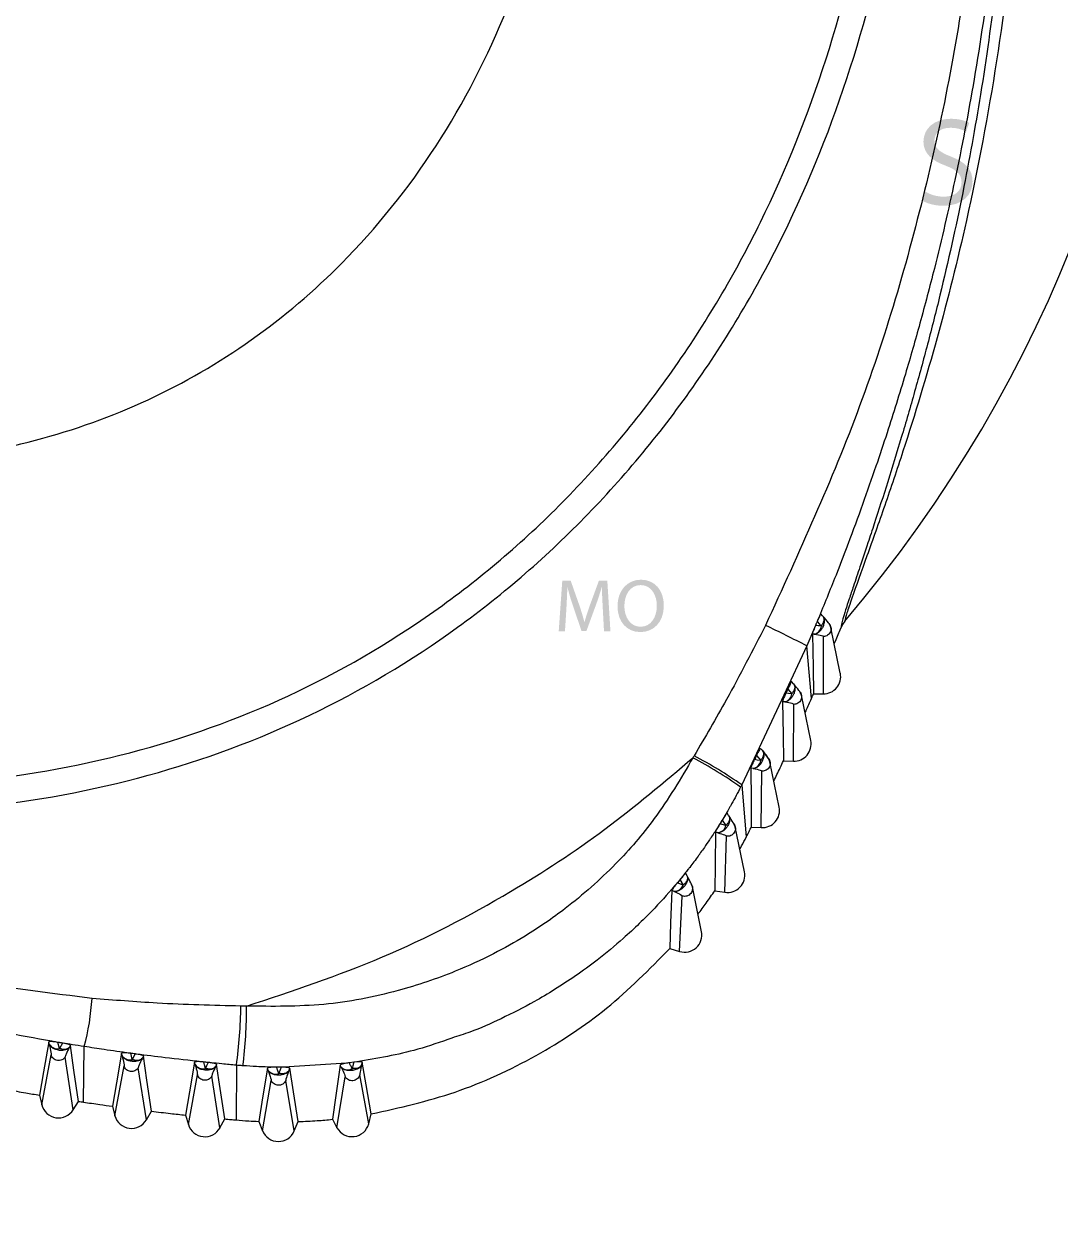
# Model space of a CAD drawing. Extents: x 527 to 611, y 788 to 934.
# Drawn here: x 563.125 to 564.784, y 807.586 to 809.486 of the extents above; entities that cross this region are included whole.
import ezdxf

# ---------------------------------------------------------------- set-up
doc = ezdxf.new("R2010")
doc.units = 0
doc.header["$MEASUREMENT"] = 0
doc.layers.add('1', color=4, linetype='Continuous')
doc.layers.add('GEOMETRY', color=3, linetype='Continuous', lineweight=25)

# ---------------------------------------------------------------- blocks, each defined once
blk = doc.blocks.new('2026_FLAIR')
at = {"layer": 'GEOMETRY'}
for p, q in [((37.3371, 5.1755), (37.3343, 5.1786)), ((37.3257, 5.1601), (37.3118, 5.1274)), ((37.3655, 5.0837), (37.3505, 5.1571)), ((37.3689, 5.1617), (37.3661, 5.1559)), ((37.3727, 5.1669), (37.3689, 5.1617)), ((37.3238, 5.1461), (37.3207, 5.1464)), ((37.3383, 5.0508), (37.3384, 5.1425)), ((37.3118, 5.1274), (37.2749, 5.0485)), ((37.3192, 5.0432), (37.3118, 5.1274)), ((37.2814, 5.0584), (37.2881, 5.0507)), ((37.2905, 5.0669), (37.2877, 5.0702)), ((37.2749, 5.0485), (37.2077, 4.9049)), ((37.2765, 5.0378), (37.273, 5.0382)), ((37.3182, 4.9759), (37.3033, 5.0487)), ((37.3226, 5.0509), (37.3383, 5.0508)), ((37.2903, 4.943), (37.2908, 5.0339)), ((37.2409, 4.9599), (37.2379, 4.9635)), ((37.2313, 4.9521), (37.238, 4.9439)), ((37.2676, 4.8696), (37.2528, 4.9419)), ((37.2744, 4.9435), (37.2903, 4.943)), ((37.226, 4.9312), (37.2221, 4.9318)), ((37.2389, 4.8367), (37.2399, 4.927)), ((37.2077, 4.9049), (37.2148, 4.8214)), ((37.1763, 4.8485), (37.1729, 4.8429)), ((37.1762, 4.8486), (37.1824, 4.84)), ((37.1867, 4.8558), (37.1841, 4.8595)), ((37.1824, 4.84), (37.1726, 4.8429)), ((37.212, 4.7658), (37.1973, 4.8377)), ((37.223, 4.8376), (37.2389, 4.8367)), ((37.1807, 4.7332), (37.183, 4.8229)), ((37.1087, 4.7533), (37.1046, 4.7484)), ((37.1087, 4.7533), (37.1046, 4.7484)), ((37.1086, 4.7534), (37.1137, 4.7443)), ((37.12, 4.7597), (37.1182, 4.7631)), ((37.1137, 4.7443), (37.1044, 4.7485)), ((37.1252, 4.7497), (37.1272, 4.7454)), ((37.1432, 4.6701), (37.1286, 4.7417)), ((37.1645, 4.7357), (37.1807, 4.7332)), ((37.1082, 4.6384), (37.1125, 4.7271)), ((37.0924, 4.6431), (37.1082, 4.6384)), ((36.0989, 4.4902), (36.0982, 4.4936)), ((36.115, 4.483), (36.1127, 4.4929)), ((36.1202, 4.4917), (36.115, 4.483)), ((36.1328, 4.488), (36.1313, 4.4852)), ((36.1537, 4.3973), (36.1549, 4.4862)), ((36.0869, 4.393), (36.1018, 4.473)), ((36.1372, 4.3852), (36.1242, 4.4695)), ((36.2155, 4.472), (36.2147, 4.4756)), ((36.2365, 4.4744), (36.2318, 4.4653)), ((36.2497, 4.4711), (36.248, 4.4677)), ((36.204, 4.3756), (36.2186, 4.4553)), ((36.2545, 4.3689), (36.2413, 4.4523)), ((36.3325, 4.4573), (36.3315, 4.4612)), ((36.3668, 4.4577), (36.3651, 4.454)), ((36.3986, 4.4564), (36.3979, 4.3687)), ((36.4495, 4.4479), (36.4482, 4.4517)), ((36.5746, 4.4594), (36.4746, 4.453)), ((36.5663, 4.4534), (36.5648, 4.4565)), ((36.5864, 4.461), (36.5794, 4.4601)), ((36.5912, 4.4616), (36.5864, 4.461)), ((36.3216, 4.3614), (36.336, 4.4411)), ((36.3722, 4.3563), (36.3589, 4.4388)), ((36.4402, 4.3516), (36.4541, 4.432)), ((36.4912, 4.3511), (36.4774, 4.4318)), ((36.5595, 4.3563), (36.5726, 4.438)), ((36.6103, 4.3624), (36.5959, 4.4408)), ((36.0832, 4.4084), (36.0869, 4.393)), ((36.1372, 4.3852), (36.1454, 4.3985)), ((36.1999, 4.3907), (36.204, 4.3756)), ((36.2545, 4.3689), (36.2624, 4.3827)), ((36.317, 4.3765), (36.3216, 4.3614)), ((36.6103, 4.3624), (36.6145, 4.3783)), ((36.3722, 4.3563), (36.3798, 4.3703)), ((36.4343, 4.3664), (36.4402, 4.3516)), ((36.4912, 4.3511), (36.4976, 4.3661)), ((36.5521, 4.3698), (36.5595, 4.3563))]:
    blk.add_line(p, q, dxfattribs=at)
at = {"layer": 'GEOMETRY', "flags": 128}
for points in [[(37.3284, 5.1665), (37.3321, 5.1624), (37.3351, 5.1592)], [(37.3207, 5.1464), (37.3218, 5.0929), (37.3226, 5.0509)], [(37.273, 5.0382), (37.2738, 4.9852), (37.2744, 4.9435)], [(37.2881, 5.0507), (37.2827, 5.0513), (37.2784, 5.0519)], [(37.238, 4.9439), (37.2324, 4.9448), (37.228, 4.9454)], [(37.2221, 4.9318), (37.2227, 4.8791), (37.223, 4.8376)], [(37.1654, 4.8293), (37.1649, 4.777), (37.1645, 4.7357)], [(37.0956, 4.736), (37.0938, 4.6841), (37.0924, 4.6431)], [(37.0992, 4.7345), (37.0972, 4.7354), (37.0956, 4.736)], [(36.0982, 4.4936), (36.0898, 4.4459), (36.0832, 4.4084)], [(36.1454, 4.3985), (36.1383, 4.4487), (36.1328, 4.488)], [(36.2147, 4.4756), (36.2064, 4.4281), (36.1999, 4.3907)], [(36.2318, 4.4653), (36.2305, 4.4709), (36.2294, 4.4754)], [(36.2624, 4.3827), (36.2553, 4.4322), (36.2497, 4.4711)], [(36.3315, 4.4612), (36.3234, 4.4138), (36.317, 4.3765)], [(36.3488, 4.4511), (36.3473, 4.4569), (36.3461, 4.4615)], [(36.3534, 4.4607), (36.3508, 4.4553), (36.3488, 4.4511)], [(36.3798, 4.3703), (36.3725, 4.4193), (36.3668, 4.4577)], [(36.4482, 4.4517), (36.4404, 4.404), (36.4343, 4.3664)], [(36.4976, 4.3661), (36.4898, 4.414), (36.4838, 4.4515)], [(36.5648, 4.4565), (36.5577, 4.4079), (36.5521, 4.3698)], [(36.5999, 4.4614), (36.5994, 4.4591), (36.599, 4.4573)], [(36.6145, 4.3783), (36.6063, 4.4248), (36.5999, 4.4614)]]:
    blk.add_lwpolyline(points, dxfattribs=at)
at = {"layer": 'GEOMETRY'}
for centre, radius, start, end in [((35.7123, 6.5801), 2.1804, 319.5966, 37.1789), ((36.5814, 3.7411), 1.5669, 62.2156, 64.9153), ((37.3197, 5.161), 0.0155, 285.4247, 353.3129), ((37.3386, 5.0782), 0.0275, 269.3471, 11.4707), ((37.2727, 5.0528), 0.0155, 284.2098, 352.1892), ((37.2912, 4.9704), 0.0275, 268.0393, 11.4663), ((36.7859, 4.3057), 0.7289, 54.8189, 61.8746), ((36.8187, 4.3529), 0.6753, 54.8278, 62.4213), ((37.2226, 4.9464), 0.0156, 282.5991, 350.891), ((37.2407, 4.8641), 0.0275, 266.338, 11.4601), ((37.1673, 4.8438), 0.0156, 277.3995, 345.824), ((37.185, 4.7603), 0.0275, 260.8897, 11.4404), ((37.0993, 4.75), 0.0155, 269.7689, 338.2384), ((37.1162, 4.6647), 0.0275, 252.9799, 11.4099), ((35.7706, 4.5878), 0.3975, 345.1901, 356.463), ((35.6399, 4.56), 0.7658, 352.2186, 359.3197), ((35.6756, 4.5484), 0.7393, 352.779, 0.1907), ((36.1116, 4.4972), 0.0145, 208.8583, 283.5277), ((36.2281, 4.4793), 0.0146, 210.2948, 284.7008), ((36.3448, 4.4651), 0.0145, 212.3169, 286.1364), ((36.4612, 4.4569), 0.0147, 217.5252, 290.8652), ((36.5769, 4.464), 0.015, 225.0094, 297.9452), ((36.1137, 4.3996), 0.0276, 193.8553, 328.5141), ((36.2306, 4.3828), 0.0276, 195.162, 329.8184), ((36.348, 4.3695), 0.0276, 197.039, 331.5157), ((36.5837, 4.3696), 0.0276, 208.8738, 344.8763), ((36.4658, 4.3619), 0.0276, 201.8685, 336.9586)]:
    blk.add_arc(centre, radius, start, end, dxfattribs=at)
for points, knots in [([(33.8474, 6.6991), (33.8508, 6.6074), (33.8577, 6.4232), (33.9301, 6.1537), (34.0441, 5.8967), (34.2004, 5.6576), (34.3928, 5.4418), (34.6165, 5.2538), (34.8652, 5.0977), (35.1326, 4.9771), (35.4125, 4.8958), (35.698, 4.8567), (35.9823, 4.8618), (36.2584, 4.9124), (36.5193, 5.0089), (36.7578, 5.1508), (36.9681, 5.334), (37.1462, 5.5523), (37.2892, 5.7995), (37.3935, 6.0687), (37.4612, 6.3529), (37.4721, 6.5474), (37.4776, 6.6448)], [0, 0, 0, 0, 0.048377, 0.09717, 0.146628, 0.196818, 0.247667, 0.298988, 0.350512, 0.401933, 0.452965, 0.50339, 0.553091, 0.602088, 0.650565, 0.698888, 0.747507, 0.796727, 0.846674, 0.897321, 0.94851, 1, 1, 1, 1]), ([(33.8895, 6.6991), (33.8929, 6.6095), (33.8996, 6.4296), (33.9704, 6.1663), (34.0819, 5.915), (34.2347, 5.6814), (34.4228, 5.4704), (34.6414, 5.2867), (34.8845, 5.1341), (35.1458, 5.0162), (35.4193, 4.9369), (35.6983, 4.8986), (35.976, 4.9037), (36.2457, 4.9532), (36.5006, 5.0474), (36.7335, 5.1861), (36.9389, 5.3649), (37.1128, 5.5782), (37.2525, 5.8196), (37.3544, 6.0826), (37.4205, 6.3602), (37.4311, 6.5502), (37.4365, 6.6455)], [0, 0, 0, 0, 0.0483661, 0.0971492, 0.1465985, 0.1967864, 0.2476419, 0.2989763, 0.3505178, 0.401955, 0.4529952, 0.5034206, 0.5531154, 0.602102, 0.650569, 0.6988811, 0.7474894, 0.7967004, 0.846643, 0.8972925, 0.9484931, 1, 1, 1, 1]), ([(34.409, 6.6983), (34.4114, 6.6347), (34.4162, 6.5068), (34.467, 6.3193), (34.5468, 6.1402), (34.6562, 5.9735), (34.802, 5.8101), (34.9873, 5.6601), (35.2106, 5.5353), (35.4508, 5.4513), (35.683, 5.415), (35.8974, 5.419), (36.0891, 5.4542), (36.2702, 5.5212), (36.4356, 5.6196), (36.5935, 5.7573), (36.7345, 5.9379), (36.845, 6.1605), (36.9166, 6.4033), (36.9277, 6.5721), (36.9332, 6.6569)], [0, 0, 0, 0, 0.048255, 0.096956, 0.14637, 0.19658, 0.247513, 0.311851, 0.376412, 0.440534, 0.503697, 0.553375, 0.602293, 0.650656, 0.698854, 0.747368, 0.808898, 0.871665, 0.935514, 1, 1, 1, 1]), ([(37.6012, 6.6422), (37.5952, 6.514), (37.5832, 6.2578), (37.5121, 5.8787), (37.4056, 5.5086), (37.2989, 5.2762), (37.2457, 5.1602)], [0, 0, 0, 0, 0.250709, 0.501217, 0.75119, 1, 1, 1, 1]), ([(37.6358, 6.6382), (37.6336, 6.5686), (37.6292, 6.4273), (37.6091, 6.2257), (37.582, 6.0402), (37.5511, 5.879), (37.521, 5.7491), (37.4938, 5.6458), (37.4686, 5.558), (37.4449, 5.4818), (37.4217, 5.4123), (37.401, 5.3533), (37.3846, 5.3083), (37.3751, 5.2839), (37.3737, 5.2802)], [0, 0, 0, 0, 0.150798, 0.30562, 0.43712, 0.555243, 0.659582, 0.724721, 0.785587, 0.856436, 0.896839, 0.943472, 0.99146, 1, 1, 1, 1]), ([(37.6596, 6.5828), (37.6565, 6.496), (37.6503, 6.3227), (37.6184, 6.0637), (37.5743, 5.829), (37.5219, 5.6201), (37.4758, 5.4677), (37.4367, 5.3517), (37.4078, 5.2702), (37.3865, 5.2115), (37.3751, 5.1779), (37.3735, 5.1706), (37.3727, 5.1669)], [0, 0, 0, 0, 0.168284, 0.336443, 0.50431, 0.629879, 0.754855, 0.817016, 0.878727, 0.939624, 0.969866, 1, 1, 1, 1]), ([(37.6324, 6.3806), (37.627, 6.3149), (37.6169, 6.1911), (37.5918, 6.015), (37.5619, 5.8496), (37.5323, 5.7165), (37.5055, 5.6108), (37.4848, 5.5348), (37.4634, 5.4611), (37.4416, 5.3902), (37.4235, 5.3341), (37.4086, 5.2888), (37.3973, 5.255), (37.3872, 5.2252), (37.3774, 5.1958), (37.3687, 5.1688), (37.3669, 5.16), (37.3661, 5.1559)], [0, 0, 0, 0, 0.144358, 0.272374, 0.389242, 0.51251, 0.571945, 0.63048, 0.688125, 0.744902, 0.800841, 0.827667, 0.862884, 0.893358, 0.916241, 0.960711, 1, 1, 1, 1]), ([(36.1674, 4.5632), (36.0407, 4.5791), (35.7867, 4.6109), (35.4161, 4.7164), (35.0578, 4.8589), (34.7165, 5.0398), (34.3961, 5.2541), (34.102, 5.5009), (33.8353, 5.7754), (33.6873, 5.9825), (33.6135, 6.0859)], [0, 0, 0, 0, 0.124403, 0.249396, 0.374648, 0.499998, 0.625346, 0.750599, 0.875592, 1, 1, 1, 1]), ([(37.3737, 5.2802), (37.368, 5.2652), (37.3534, 5.2271), (37.3378, 5.1894), (37.3284, 5.1665)], [0, 0, 0, 0, 0.392791, 1, 1, 1, 1]), ([(37.3366, 5.1761), (37.3372, 5.1755), (37.3383, 5.1743), (37.3393, 5.172), (37.3398, 5.1689), (37.3396, 5.1641), (37.3381, 5.1591), (37.3354, 5.1539), (37.3318, 5.1497), (37.3274, 5.1468), (37.3249, 5.1463), (37.3238, 5.1461)], [0, 0, 0, 0, 0.073033, 0.139325, 0.247914, 0.357888, 0.500372, 0.60946, 0.750013, 0.895402, 1, 1, 1, 1]), ([(37.3343, 5.1786), (37.3342, 5.1786), (37.3339, 5.1786), (37.3327, 5.1763), (37.3313, 5.1733), (37.3298, 5.1699), (37.3288, 5.1675), (37.3284, 5.1665)], [0, 0, 0, 0, 0.340912, 0.538212, 0.704592, 0.871653, 1, 1, 1, 1]), ([(37.3366, 5.1761), (37.3375, 5.1749), (37.3391, 5.1727), (37.3393, 5.1676), (37.3378, 5.1638), (37.336, 5.1611), (37.3354, 5.1598), (37.3351, 5.1592)], [0, 0, 0, 0, 0.292926, 0.559773, 0.811866, 0.915765, 1, 1, 1, 1]), ([(37.3505, 5.1571), (37.3502, 5.1581), (37.3495, 5.16), (37.3457, 5.1658), (37.3408, 5.1714), (37.3375, 5.1751)], [0, 0, 0, 0, 0.265993, 0.518401, 1, 1, 1, 1]), ([(37.2457, 5.1602), (37.2253, 5.1205), (37.1889, 5.0499), (37.1489, 4.9814), (37.1313, 4.9515)], [0, 0, 0, 0, 0.562534, 1, 1, 1, 1]), ([(37.3257, 5.1601), (37.3252, 5.1588), (37.3241, 5.1562), (37.3227, 5.1527), (37.3215, 5.1495), (37.3208, 5.1472), (37.3208, 5.1466), (37.3207, 5.1464)], [0, 0, 0, 0, 0.172172, 0.344443, 0.518168, 0.780656, 1, 1, 1, 1]), ([(37.3284, 5.1665), (37.3282, 5.1659), (37.3277, 5.1649), (37.3268, 5.1627), (37.3262, 5.1611), (37.3257, 5.1601)], [0, 0, 0, 0, 0.253633, 0.507266, 1, 1, 1, 1]), ([(37.3351, 5.1592), (37.3333, 5.1594), (37.3302, 5.1597), (37.3271, 5.16), (37.3257, 5.1601)], [0, 0, 0, 0, 0.559513, 1, 1, 1, 1]), ([(37.3505, 5.1571), (37.3505, 5.157), (37.3509, 5.1559), (37.3508, 5.1533), (37.35, 5.1498), (37.348, 5.1467), (37.3453, 5.1443), (37.342, 5.1427), (37.3396, 5.1425), (37.3384, 5.1425)], [0, 0, 0, 0, 0.007158, 0.172632, 0.338105, 0.503579, 0.669053, 0.834526, 1, 1, 1, 1]), ([(37.3472, 5.1632), (37.348, 5.1623), (37.3496, 5.1605), (37.3502, 5.1582), (37.3505, 5.1571)], [0, 0, 0, 0, 0.511053, 1, 1, 1, 1]), ([(37.3559, 5.1307), (37.3565, 5.1322), (37.36, 5.1406), (37.3633, 5.149), (37.3661, 5.1559)], [0, 0, 0, 0, 0.178752, 1, 1, 1, 1]), ([(37.3238, 5.1461), (37.3284, 5.1455), (37.3365, 5.1444), (37.3378, 5.143), (37.3384, 5.1425)], [0, 0, 0, 0, 0.559699, 1, 1, 1, 1]), ([(37.29, 5.0675), (37.2906, 5.0668), (37.2916, 5.0656), (37.2926, 5.0633), (37.293, 5.0602), (37.2927, 5.0555), (37.2911, 5.0505), (37.2883, 5.0454), (37.2845, 5.0412), (37.2801, 5.0384), (37.2776, 5.038), (37.2765, 5.0378)], [0, 0, 0, 0, 0.078048, 0.140383, 0.247774, 0.357517, 0.500368, 0.609586, 0.749998, 0.895509, 1, 1, 1, 1]), ([(37.2814, 5.0584), (37.2808, 5.0571), (37.2798, 5.055), (37.2788, 5.0528), (37.2784, 5.0519)], [0, 0, 0, 0, 0.5600594, 1, 1, 1, 1]), ([(37.2876, 5.0702), (37.2875, 5.0702), (37.2873, 5.0702), (37.2859, 5.0679), (37.2845, 5.065), (37.2829, 5.0617), (37.2818, 5.0593), (37.2814, 5.0584)], [0, 0, 0, 0, 0.341574, 0.540904, 0.708689, 0.877173, 1, 1, 1, 1]), ([(37.29, 5.0675), (37.2908, 5.0663), (37.2925, 5.0641), (37.2925, 5.059), (37.2909, 5.0552), (37.2891, 5.0525), (37.2884, 5.0513), (37.2881, 5.0507)], [0, 0, 0, 0, 0.292879, 0.559705, 0.811787, 0.915715, 1, 1, 1, 1]), ([(37.3033, 5.0487), (37.303, 5.0496), (37.3023, 5.0515), (37.2987, 5.0573), (37.294, 5.0628), (37.2909, 5.0665)], [0, 0, 0, 0, 0.265816, 0.518062, 1, 1, 1, 1]), ([(37.2784, 5.0519), (37.2778, 5.0506), (37.2767, 5.048), (37.2752, 5.0445), (37.2739, 5.0414), (37.2731, 5.0391), (37.273, 5.0385), (37.273, 5.0382)], [0, 0, 0, 0, 0.17154, 0.343232, 0.515026, 0.772316, 1, 1, 1, 1]), ([(37.2765, 5.0378), (37.281, 5.0371), (37.2889, 5.0358), (37.2902, 5.0345), (37.2908, 5.0339)], [0, 0, 0, 0, 0.5596877, 1, 1, 1, 1]), ([(37.3091, 5.0201), (37.3098, 5.0215), (37.3132, 5.0292), (37.3165, 5.0369), (37.3192, 5.0432)], [0, 0, 0, 0, 0.185185, 1, 1, 1, 1]), ([(37.3192, 5.0432), (37.3199, 5.0446), (37.321, 5.0472), (37.3221, 5.0498), (37.3226, 5.0509)], [0, 0, 0, 0, 0.560054, 1, 1, 1, 1]), ([(37.2404, 4.9604), (37.2409, 4.9598), (37.2419, 4.9585), (37.2428, 4.9562), (37.2431, 4.9532), (37.2426, 4.9484), (37.2408, 4.9434), (37.2379, 4.9384), (37.234, 4.9343), (37.2296, 4.9317), (37.227, 4.9313), (37.226, 4.9312)], [0, 0, 0, 0, 0.0731952, 0.1395188, 0.247836, 0.3573602, 0.5004634, 0.609802, 0.7500361, 0.8958175, 1, 1, 1, 1]), ([(37.2378, 4.9635), (37.2377, 4.9635), (37.2374, 4.9636), (37.236, 4.9613), (37.2345, 4.9584), (37.2328, 4.9552), (37.2317, 4.953), (37.2313, 4.9521)], [0, 0, 0, 0, 0.345216, 0.545451, 0.714489, 0.884198, 1, 1, 1, 1]), ([(37.2404, 4.9604), (37.2412, 4.9593), (37.2427, 4.957), (37.2426, 4.952), (37.2408, 4.9483), (37.239, 4.9457), (37.2383, 4.9445), (37.238, 4.9439)], [0, 0, 0, 0, 0.292378, 0.559067, 0.811185, 0.915353, 1, 1, 1, 1]), ([(37.2404, 4.9604), (37.2431, 4.957), (37.2479, 4.951), (37.2493, 4.9486), (37.25, 4.9476)], [0, 0, 0, 0, 0.567776, 1, 1, 1, 1]), ([(36.4149, 4.5509), (36.4881, 4.5752), (36.6343, 4.6239), (36.8251, 4.723), (36.9909, 4.8313), (37.0833, 4.9094), (37.1295, 4.9485)], [0, 0, 0, 0, 0.280402, 0.559758, 0.779466, 1, 1, 1, 1]), ([(37.1295, 4.9485), (37.11, 4.9153), (37.0743, 4.8546), (37.0043, 4.7742), (36.9341, 4.7117), (36.8669, 4.6657), (36.8077, 4.6326), (36.7404, 4.6017), (36.6501, 4.5715), (36.5378, 4.5496), (36.4561, 4.5504), (36.4149, 4.5509)], [0, 0, 0, 0, 0.134089, 0.244473, 0.369448, 0.45987, 0.526986, 0.605219, 0.716922, 0.857083, 1, 1, 1, 1]), ([(37.1313, 4.9515), (37.131, 4.9509), (37.1304, 4.9499), (37.1298, 4.9489), (37.1295, 4.9485)], [0, 0, 0, 0, 0.560046, 1, 1, 1, 1]), ([(37.228, 4.9454), (37.2274, 4.9442), (37.2261, 4.9416), (37.2245, 4.9382), (37.2232, 4.935), (37.2223, 4.9327), (37.2222, 4.9321), (37.2221, 4.9318)], [0, 0, 0, 0, 0.170064, 0.340314, 0.509802, 0.76226, 1, 1, 1, 1]), ([(37.2313, 4.9521), (37.2306, 4.9508), (37.2296, 4.9486), (37.2285, 4.9464), (37.228, 4.9454)], [0, 0, 0, 0, 0.559983, 1, 1, 1, 1]), ([(37.2528, 4.9419), (37.2525, 4.9428), (37.252, 4.9446), (37.2485, 4.9503), (37.2441, 4.9558), (37.2412, 4.9595)], [0, 0, 0, 0, 0.265442, 0.517394, 1, 1, 1, 1]), ([(37.2591, 4.9112), (37.2608, 4.9147), (37.2659, 4.9254), (37.271, 4.9362), (37.2744, 4.9435)], [0, 0, 0, 0, 0.321673, 1, 1, 1, 1]), ([(37.226, 4.9312), (37.2303, 4.9304), (37.2381, 4.9289), (37.2393, 4.9276), (37.2399, 4.927)], [0, 0, 0, 0, 0.559669, 1, 1, 1, 1]), ([(37.2077, 4.9049), (37.2074, 4.9043), (37.2068, 4.9031), (37.2062, 4.9019), (37.2059, 4.9014)], [0, 0, 0, 0, 0.560014, 1, 1, 1, 1]), ([(37.2059, 4.9014), (37.2012, 4.8924), (37.1956, 4.8818), (37.1881, 4.8685), (37.1831, 4.8598), (37.1789, 4.8528), (37.1763, 4.8485)], [0, 0, 0, 0, 0.504194, 0.594258, 0.753766, 1, 1, 1, 1]), ([(37.1863, 4.8563), (37.1868, 4.8556), (37.1877, 4.8542), (37.1884, 4.8518), (37.1884, 4.8487), (37.1875, 4.844), (37.1852, 4.8393), (37.1818, 4.8345), (37.1776, 4.8307), (37.1729, 4.8286), (37.1703, 4.8284), (37.1693, 4.8284)], [0, 0, 0, 0, 0.072662, 0.139011, 0.247668, 0.357937, 0.500334, 0.608157, 0.749945, 0.899555, 1, 1, 1, 1]), ([(37.1763, 4.8485), (37.1758, 4.8477), (37.1749, 4.8463), (37.174, 4.8448), (37.1736, 4.8442), (37.1733, 4.8437), (37.173, 4.8432), (37.1728, 4.8429)], [0, 0, 0, 0, 0.480467, 0.736266, 0.767741, 0.822207, 1, 1, 1, 1]), ([(37.1841, 4.8595), (37.1839, 4.8595), (37.1836, 4.8596), (37.182, 4.8574), (37.1802, 4.8547), (37.1782, 4.8515), (37.1769, 4.8494), (37.1763, 4.8485)], [0, 0, 0, 0, 0.3438218, 0.5432679, 0.712445, 0.8822447, 1, 1, 1, 1]), ([(37.1863, 4.8563), (37.187, 4.855), (37.1883, 4.8526), (37.1877, 4.8476), (37.1857, 4.8441), (37.1836, 4.8417), (37.1828, 4.8405), (37.1824, 4.84)], [0, 0, 0, 0, 0.293967, 0.560693, 0.812387, 0.915994, 1, 1, 1, 1]), ([(37.1973, 4.8377), (37.197, 4.8385), (37.1965, 4.8401), (37.1934, 4.8459), (37.1895, 4.8516), (37.187, 4.8554)], [0, 0, 0, 0, 0.262979, 0.51387, 1, 1, 1, 1]), ([(37.1728, 4.8429), (37.17, 4.8384), (37.1655, 4.8312), (37.1598, 4.8226), (37.1543, 4.8144), (37.1486, 4.8061), (37.1433, 4.7987), (37.1407, 4.795), (37.14, 4.7941), (37.1399, 4.7938), (37.1398, 4.7938), (37.1398, 4.7937), (37.1398, 4.7937), (37.1398, 4.7937), (37.1398, 4.7937), (37.1398, 4.7937), (37.1397, 4.7937), (37.1396, 4.7934), (37.1389, 4.7926), (37.1339, 4.7856), (37.128, 4.7778), (37.1208, 4.7685), (37.1156, 4.7619), (37.1113, 4.7565), (37.1087, 4.7533)], [0, 0, 0, 0, 0.143739, 0.233051, 0.280958, 0.412378, 0.505693, 0.529211, 0.535296, 0.536926, 0.537389, 0.537533, 0.537617, 0.537627, 0.537651, 0.537743, 0.538104, 0.53953, 0.545194, 0.567718, 0.772289, 0.813325, 0.887211, 1, 1, 1, 1]), ([(37.1728, 4.8428), (37.1721, 4.8416), (37.1706, 4.8392), (37.1686, 4.8358), (37.1669, 4.8328), (37.1656, 4.8303), (37.1655, 4.8297), (37.1654, 4.8293)], [0, 0, 0, 0, 0.168813, 0.337959, 0.503289, 0.740002, 1, 1, 1, 1]), ([(37.1693, 4.8284), (37.1686, 4.8285), (37.1673, 4.8289), (37.166, 4.8292), (37.1654, 4.8293)], [0, 0, 0, 0, 0.560303, 1, 1, 1, 1]), ([(37.1693, 4.8284), (37.1736, 4.8271), (37.1813, 4.8249), (37.1825, 4.8235), (37.183, 4.8229)], [0, 0, 0, 0, 0.559659, 1, 1, 1, 1]), ([(37.2148, 4.8214), (37.2164, 4.8244), (37.2191, 4.8298), (37.2218, 4.8353), (37.223, 4.8376)], [0, 0, 0, 0, 0.559216, 1, 1, 1, 1]), ([(37.2046, 4.802), (37.2055, 4.8038), (37.2091, 4.8102), (37.2124, 4.8167), (37.2148, 4.8214)], [0, 0, 0, 0, 0.272151, 1, 1, 1, 1]), ([(37.1198, 4.7601), (37.1202, 4.7593), (37.1209, 4.7579), (37.1213, 4.7553), (37.1209, 4.7523), (37.1193, 4.7477), (37.1164, 4.7433), (37.1124, 4.739), (37.1077, 4.7358), (37.1028, 4.7343), (37.1003, 4.7345), (37.0992, 4.7345)], [0, 0, 0, 0, 0.072811, 0.139295, 0.247501, 0.357518, 0.500346, 0.609002, 0.750043, 0.89454, 1, 1, 1, 1]), ([(37.1182, 4.7631), (37.118, 4.7632), (37.1176, 4.7633), (37.1157, 4.7614), (37.1134, 4.7589), (37.111, 4.7561), (37.1093, 4.7541), (37.1087, 4.7533)], [0, 0, 0, 0, 0.340068, 0.542287, 0.712495, 0.883403, 1, 1, 1, 1]), ([(37.1198, 4.7601), (37.1203, 4.7588), (37.1213, 4.7562), (37.12, 4.7512), (37.1174, 4.748), (37.1151, 4.7458), (37.1141, 4.7448), (37.1137, 4.7443)], [0, 0, 0, 0, 0.296336, 0.563095, 0.814411, 0.917289, 1, 1, 1, 1]), ([(37.1286, 4.7417), (37.1284, 4.7424), (37.128, 4.7438), (37.1254, 4.7496), (37.1223, 4.7555), (37.1202, 4.7594)], [0, 0, 0, 0, 0.2585024, 0.5076372, 1, 1, 1, 1]), ([(37.1046, 4.7484), (37.0927, 4.7347), (37.0654, 4.7035), (37.0223, 4.6623), (36.9793, 4.6266), (36.9423, 4.5996), (36.9087, 4.5775), (36.8693, 4.5541), (36.8242, 4.5313), (36.7802, 4.5114), (36.7532, 4.5029), (36.7436, 4.4999)], [0, 0, 0, 0, 0.122581, 0.280125, 0.402518, 0.499794, 0.589775, 0.673964, 0.80912, 0.931559, 1, 1, 1, 1]), ([(37.1046, 4.7484), (37.1037, 4.7473), (37.1018, 4.7451), (37.0994, 4.742), (37.0973, 4.7392), (37.0958, 4.737), (37.0957, 4.7364), (37.0956, 4.736)], [0, 0, 0, 0, 0.168847, 0.338039, 0.503216, 0.739358, 1, 1, 1, 1]), ([(37.0992, 4.7345), (37.1034, 4.7327), (37.1109, 4.7295), (37.112, 4.7278), (37.1125, 4.7271)], [0, 0, 0, 0, 0.559655, 1, 1, 1, 1]), ([(37.1375, 4.698), (37.142, 4.704), (37.1513, 4.7163), (37.16, 4.7291), (37.1645, 4.7357)], [0, 0, 0, 0, 0.480543, 1, 1, 1, 1]), ([(25.5609, 2.7563), (25.7207, 2.7515), (26.0401, 2.7419), (26.5192, 2.728), (26.9984, 2.7145), (27.4776, 2.7015), (27.9569, 2.6888), (28.4361, 2.6766), (28.9154, 2.6647), (29.3947, 2.6533), (29.874, 2.6423), (30.3534, 2.6318), (30.8328, 2.6216), (31.3122, 2.6119), (31.7916, 2.6026), (32.2711, 2.5937), (32.7506, 2.5852), (33.2301, 2.5771), (33.7096, 2.5695), (34.3836, 2.5593), (35.2555, 2.5475), (36.3289, 2.535), (37.413, 2.5244), (38.1926, 2.5184), (38.6474, 2.5153), (38.7604, 2.5146), (38.8349, 2.5141), (38.8799, 2.514), (38.9129, 2.5138), (38.9422, 2.5144), (38.9757, 2.5156), (39.0095, 2.5173), (39.1209, 2.5249), (39.3107, 2.5517), (39.5709, 2.6223), (39.8225, 2.723), (39.9986, 2.8178), (40.1091, 2.887), (40.159, 2.9199), (40.2081, 2.9539), (40.2565, 2.9891), (40.304, 3.0255), (40.3508, 3.0629), (40.3968, 3.1015), (40.4419, 3.1414), (40.4778, 3.1742), (40.5145, 3.2099), (40.5631, 3.257), (40.642, 3.3338), (40.7513, 3.4399), (40.8908, 3.5756), (41.0607, 3.7407), (41.2609, 3.9353), (41.4914, 4.1595), (41.7522, 4.4131), (41.9361, 4.592), (42.0332, 4.6863)], [0, 0, 0, 0, 0.027771, 0.055544, 0.083316, 0.11109, 0.138865, 0.16664, 0.194416, 0.222193, 0.249971, 0.27775, 0.30553, 0.333311, 0.361093, 0.388876, 0.41666, 0.444445, 0.472231, 0.500018, 0.561592, 0.623785, 0.686597, 0.750027, 0.759296, 0.765653, 0.769655, 0.772259, 0.773466, 0.775397, 0.777343, 0.779303, 0.781278, 0.796746, 0.81251, 0.828027, 0.843744, 0.84721, 0.850673, 0.854136, 0.857599, 0.861065, 0.864536, 0.868013, 0.871499, 0.874996, 0.87647, 0.880395, 0.88677, 0.895595, 0.906871, 0.920596, 0.936772, 0.955398, 0.976474, 1, 1, 1, 1]), ([(42.0332, 4.6863), (41.9446, 4.6002), (41.7757, 4.436), (41.535, 4.2019), (41.3192, 3.9921), (41.1285, 3.8067), (40.9629, 3.6456), (40.8222, 3.5089), (40.7066, 3.3965), (40.616, 3.3085), (40.5505, 3.2448), (40.5099, 3.2055), (40.4854, 3.1816), (40.4681, 3.1655), (40.45, 3.1489), (40.4318, 3.1324), (40.4134, 3.1161), (40.3948, 3.1001), (40.3761, 3.0842), (40.3573, 3.0685), (40.3383, 3.0529), (40.3192, 3.0376), (40.3, 3.0225), (40.2806, 3.0075), (40.2611, 2.9928), (40.2414, 2.9782), (40.2216, 2.9638), (40.2017, 2.9496), (40.1816, 2.9356), (40.1614, 2.9217), (40.1411, 2.9081), (40.1206, 2.8946), (40.1, 2.8814), (40.0792, 2.8683), (39.9883, 2.8123), (39.8225, 2.723), (39.5709, 2.6223), (39.3107, 2.5518), (39.1097, 2.5233), (38.976, 2.5153), (38.9241, 2.5138), (38.8799, 2.5139), (38.8349, 2.5141), (38.7604, 2.5146), (38.6474, 2.5153), (38.1926, 2.5183), (37.413, 2.5244), (36.3289, 2.535), (35.2555, 2.5475), (34.2557, 2.5611), (33.326, 2.5754), (32.4629, 2.5901), (31.5999, 2.6061), (30.7369, 2.6235), (29.8741, 2.6422), (29.0113, 2.6623), (28.1486, 2.6837), (27.286, 2.7065), (26.4234, 2.7306), (25.8484, 2.7478), (25.5609, 2.7563)], [0, 0, 0, 0, 0.021479, 0.040935, 0.058368, 0.073778, 0.087165, 0.09853, 0.107871, 0.115189, 0.120484, 0.123755, 0.125004, 0.126432, 0.127857, 0.129282, 0.130705, 0.132127, 0.133548, 0.134968, 0.136388, 0.137807, 0.139225, 0.140643, 0.142061, 0.143479, 0.144897, 0.146315, 0.147733, 0.149152, 0.150571, 0.151991, 0.153412, 0.154834, 0.156256, 0.171973, 0.187491, 0.203254, 0.218723, 0.222657, 0.226535, 0.227741, 0.230345, 0.234348, 0.240704, 0.249973, 0.313403, 0.376215, 0.438408, 0.499982, 0.549998, 0.600011, 0.65002, 0.700026, 0.750028, 0.800028, 0.850025, 0.900019, 0.950011, 1, 1, 1, 1]), ([(36.6145, 4.3783), (36.6597, 4.3885), (36.7514, 4.4091), (36.8781, 4.4681), (36.9952, 4.5447), (37.0597, 4.61), (37.0924, 4.6431)], [0, 0, 0, 0, 0.24902, 0.505264, 0.749241, 1, 1, 1, 1]), ([(36.1127, 4.4929), (36.0602, 4.5023), (35.9534, 4.5213), (35.7978, 4.5578), (35.66, 4.5946), (35.5767, 4.6216), (35.5424, 4.6328)], [0, 0, 0, 0, 0.27241, 0.553266, 0.81565, 1, 1, 1, 1]), ([(36.4056, 4.551), (36.3609, 4.5521), (36.2814, 4.5541), (36.2021, 4.5605), (36.1674, 4.5632)], [0, 0, 0, 0, 0.562267, 1, 1, 1, 1]), ([(36.4149, 4.5509), (36.4132, 4.5509), (36.4101, 4.5509), (36.407, 4.5509), (36.4056, 4.551)], [0, 0, 0, 0, 0.559851, 1, 1, 1, 1]), ([(36.1127, 4.4929), (36.1114, 4.4932), (36.1086, 4.4936), (36.1048, 4.494), (36.1015, 4.4942), (36.0988, 4.4941), (36.0984, 4.4938), (36.0982, 4.4936)], [0, 0, 0, 0, 0.159776, 0.319949, 0.474497, 0.69635, 1, 1, 1, 1]), ([(36.1313, 4.4852), (36.1307, 4.4845), (36.1298, 4.4832), (36.1278, 4.482), (36.1249, 4.4809), (36.12, 4.4799), (36.1144, 4.4801), (36.1087, 4.4815), (36.1038, 4.4838), (36.1002, 4.4871), (36.0993, 4.4893), (36.0989, 4.4902)], [0, 0, 0, 0, 0.075548, 0.135033, 0.233308, 0.347478, 0.500588, 0.610736, 0.750105, 0.895652, 1, 1, 1, 1]), ([(36.0989, 4.4902), (36.0999, 4.4853), (36.1016, 4.4765), (36.1017, 4.4741), (36.1018, 4.473)], [0, 0, 0, 0, 0.560568, 1, 1, 1, 1]), ([(36.1202, 4.4917), (36.1196, 4.4918), (36.1185, 4.492), (36.1167, 4.4923), (36.1148, 4.4926), (36.1135, 4.4928), (36.1127, 4.4929)], [0, 0, 0, 0, 0.232758, 0.465517, 0.698275, 1, 1, 1, 1]), ([(36.1549, 4.4862), (36.1485, 4.4872), (36.137, 4.489), (36.1254, 4.4909), (36.1202, 4.4917)], [0, 0, 0, 0, 0.5507227, 1, 1, 1, 1]), ([(36.1328, 4.488), (36.1325, 4.4884), (36.1321, 4.4889), (36.1291, 4.4899), (36.1256, 4.4907), (36.1224, 4.4913), (36.1206, 4.4916), (36.1202, 4.4917)], [0, 0, 0, 0, 0.357495, 0.577725, 0.763694, 0.950344, 1, 1, 1, 1]), ([(36.2273, 4.4757), (36.2137, 4.4775), (36.1896, 4.4809), (36.1655, 4.4846), (36.1549, 4.4862)], [0, 0, 0, 0, 0.5607667, 1, 1, 1, 1]), ([(36.7436, 4.4999), (36.7254, 4.4935), (36.6759, 4.476), (36.624, 4.4672), (36.5912, 4.4616)], [0, 0, 0, 0, 0.366589, 1, 1, 1, 1]), ([(36.1313, 4.4852), (36.1303, 4.4842), (36.1285, 4.4825), (36.1238, 4.4813), (36.1199, 4.4818), (36.117, 4.4827), (36.1157, 4.4829), (36.115, 4.483)], [0, 0, 0, 0, 0.292273, 0.557997, 0.809433, 0.914124, 1, 1, 1, 1]), ([(36.1313, 4.4852), (36.1292, 4.4811), (36.1255, 4.4739), (36.1246, 4.4708), (36.1242, 4.4695)], [0, 0, 0, 0, 0.567785, 1, 1, 1, 1]), ([(36.2273, 4.4757), (36.2259, 4.4758), (36.2231, 4.4761), (36.2194, 4.4763), (36.2163, 4.4763), (36.2149, 4.476), (36.2147, 4.4757), (36.2147, 4.4756)], [0, 0, 0, 0, 0.174968, 0.349861, 0.564194, 0.861578, 1, 1, 1, 1]), ([(36.248, 4.4677), (36.2474, 4.467), (36.2465, 4.4658), (36.2446, 4.4645), (36.2417, 4.4634), (36.2368, 4.4622), (36.2312, 4.4624), (36.2255, 4.4636), (36.2205, 4.4658), (36.2169, 4.469), (36.2159, 4.4711), (36.2155, 4.472)], [0, 0, 0, 0, 0.07581, 0.1354, 0.233498, 0.34744, 0.500621, 0.610725, 0.75012, 0.895709, 1, 1, 1, 1]), ([(36.2155, 4.472), (36.2166, 4.4672), (36.2185, 4.4587), (36.2186, 4.4563), (36.2186, 4.4553)], [0, 0, 0, 0, 0.5604941, 1, 1, 1, 1]), ([(36.2294, 4.4754), (36.229, 4.4754), (36.2283, 4.4755), (36.2276, 4.4756), (36.2273, 4.4757)], [0, 0, 0, 0, 0.564745, 1, 1, 1, 1]), ([(36.2365, 4.4744), (36.2352, 4.4746), (36.2328, 4.4749), (36.2305, 4.4752), (36.2294, 4.4754)], [0, 0, 0, 0, 0.55994, 1, 1, 1, 1]), ([(36.248, 4.4677), (36.247, 4.4668), (36.2453, 4.465), (36.2406, 4.4637), (36.2367, 4.4641), (36.2338, 4.4649), (36.2324, 4.4652), (36.2318, 4.4653)], [0, 0, 0, 0, 0.292279, 0.558067, 0.80954, 0.914198, 1, 1, 1, 1]), ([(36.2387, 4.4741), (36.2383, 4.4742), (36.2376, 4.4743), (36.2368, 4.4744), (36.2365, 4.4744)], [0, 0, 0, 0, 0.562375, 1, 1, 1, 1]), ([(36.3426, 4.4618), (36.3231, 4.4639), (36.2885, 4.4677), (36.2539, 4.4722), (36.2387, 4.4741)], [0, 0, 0, 0, 0.561694, 1, 1, 1, 1]), ([(36.2497, 4.4711), (36.2495, 4.4713), (36.2491, 4.4718), (36.2467, 4.4726), (36.2432, 4.4734), (36.2403, 4.4739), (36.2387, 4.4741)], [0, 0, 0, 0, 0.320687, 0.573692, 0.780742, 1, 1, 1, 1]), ([(36.248, 4.4677), (36.246, 4.4637), (36.2426, 4.4566), (36.2417, 4.4536), (36.2413, 4.4523)], [0, 0, 0, 0, 0.5677768, 1, 1, 1, 1]), ([(36.3426, 4.4618), (36.3412, 4.4619), (36.3385, 4.4621), (36.335, 4.4621), (36.3321, 4.4619), (36.3317, 4.4615), (36.3315, 4.4612)], [0, 0, 0, 0, 0.19291, 0.385314, 0.639964, 1, 1, 1, 1]), ([(36.3651, 4.454), (36.3641, 4.4529), (36.3624, 4.4508), (36.3586, 4.4494), (36.3537, 4.4482), (36.3483, 4.4482), (36.3428, 4.4492), (36.3377, 4.4513), (36.334, 4.4543), (36.3329, 4.4564), (36.3325, 4.4573)], [0, 0, 0, 0, 0.133916, 0.246763, 0.362579, 0.50025, 0.61032, 0.74993, 0.89585, 1, 1, 1, 1]), ([(36.3325, 4.4573), (36.3337, 4.4527), (36.3358, 4.4444), (36.3359, 4.4421), (36.336, 4.4411)], [0, 0, 0, 0, 0.560275, 1, 1, 1, 1]), ([(36.3461, 4.4615), (36.3454, 4.4616), (36.3442, 4.4617), (36.3431, 4.4618), (36.3426, 4.4618)], [0, 0, 0, 0, 0.5562987, 1, 1, 1, 1]), ([(36.3534, 4.4607), (36.352, 4.4609), (36.3496, 4.4611), (36.3471, 4.4614), (36.3461, 4.4615)], [0, 0, 0, 0, 0.560014, 1, 1, 1, 1]), ([(36.3651, 4.454), (36.3642, 4.4531), (36.3624, 4.4512), (36.3578, 4.4498), (36.3538, 4.4501), (36.3508, 4.4508), (36.3494, 4.451), (36.3488, 4.4511)], [0, 0, 0, 0, 0.291908, 0.557826, 0.809503, 0.914221, 1, 1, 1, 1]), ([(36.3569, 4.4603), (36.3563, 4.4604), (36.3551, 4.4606), (36.3539, 4.4607), (36.3534, 4.4607)], [0, 0, 0, 0, 0.560699, 1, 1, 1, 1]), ([(36.3986, 4.4564), (36.3908, 4.4571), (36.3769, 4.4583), (36.363, 4.4597), (36.3569, 4.4603)], [0, 0, 0, 0, 0.560693, 1, 1, 1, 1]), ([(36.3668, 4.4577), (36.3666, 4.458), (36.3663, 4.4585), (36.3637, 4.4592), (36.3605, 4.4598), (36.358, 4.4602), (36.3569, 4.4603)], [0, 0, 0, 0, 0.350348, 0.613596, 0.830078, 1, 1, 1, 1]), ([(36.3651, 4.454), (36.3633, 4.45), (36.3601, 4.443), (36.3593, 4.4401), (36.3589, 4.4388)], [0, 0, 0, 0, 0.56772, 1, 1, 1, 1]), ([(36.409, 4.4555), (36.4071, 4.4556), (36.4036, 4.4559), (36.4001, 4.4562), (36.3986, 4.4564)], [0, 0, 0, 0, 0.560017, 1, 1, 1, 1]), ([(36.4584, 4.4532), (36.4492, 4.4534), (36.4327, 4.4538), (36.4163, 4.455), (36.409, 4.4555)], [0, 0, 0, 0, 0.560211, 1, 1, 1, 1]), ([(36.4584, 4.4532), (36.457, 4.4531), (36.4543, 4.453), (36.4509, 4.4527), (36.4487, 4.4523), (36.4484, 4.4519), (36.4482, 4.4517)], [0, 0, 0, 0, 0.208818, 0.416817, 0.704912, 1, 1, 1, 1]), ([(36.4823, 4.4476), (36.4819, 4.4469), (36.4811, 4.4455), (36.4792, 4.4438), (36.4764, 4.4423), (36.4716, 4.4408), (36.4662, 4.4403), (36.4605, 4.4408), (36.4553, 4.4424), (36.4513, 4.4451), (36.45, 4.4471), (36.4495, 4.4479)], [0, 0, 0, 0, 0.073698, 0.134691, 0.247268, 0.362818, 0.500595, 0.610503, 0.750117, 0.895682, 1, 1, 1, 1]), ([(36.4495, 4.4479), (36.451, 4.4434), (36.4538, 4.4353), (36.454, 4.433), (36.4541, 4.432)], [0, 0, 0, 0, 0.560219, 1, 1, 1, 1]), ([(36.4628, 4.4532), (36.462, 4.4532), (36.4605, 4.4532), (36.4591, 4.4532), (36.4584, 4.4532)], [0, 0, 0, 0, 0.559179, 1, 1, 1, 1]), ([(36.4702, 4.4531), (36.4688, 4.4531), (36.4664, 4.4531), (36.4639, 4.4532), (36.4628, 4.4532)], [0, 0, 0, 0, 0.559999, 1, 1, 1, 1]), ([(36.4664, 4.4432), (36.4657, 4.445), (36.4645, 4.4484), (36.4634, 4.4517), (36.4628, 4.4532)], [0, 0, 0, 0, 0.5608234, 1, 1, 1, 1]), ([(36.4702, 4.4531), (36.4695, 4.4513), (36.4682, 4.4479), (36.4669, 4.4446), (36.4664, 4.4432)], [0, 0, 0, 0, 0.5592356, 1, 1, 1, 1]), ([(36.4823, 4.4476), (36.4815, 4.4465), (36.48, 4.4445), (36.4754, 4.4426), (36.4714, 4.4426), (36.4684, 4.4431), (36.467, 4.4431), (36.4664, 4.4432)], [0, 0, 0, 0, 0.293619, 0.55961, 0.810838, 0.914944, 1, 1, 1, 1]), ([(36.4746, 4.453), (36.4738, 4.4531), (36.4723, 4.4531), (36.4708, 4.4531), (36.4702, 4.4531)], [0, 0, 0, 0, 0.5643303, 1, 1, 1, 1]), ([(36.4838, 4.4515), (36.4835, 4.4518), (36.483, 4.4523), (36.4796, 4.4528), (36.4767, 4.453), (36.4749, 4.453), (36.4746, 4.453)], [0, 0, 0, 0, 0.44735, 0.700587, 0.955765, 1, 1, 1, 1]), ([(36.4823, 4.4476), (36.4808, 4.4434), (36.4783, 4.4361), (36.4777, 4.4331), (36.4774, 4.4318)], [0, 0, 0, 0, 0.567822, 1, 1, 1, 1]), ([(36.4838, 4.4515), (36.4835, 4.4508), (36.483, 4.4495), (36.4825, 4.4482), (36.4823, 4.4476)], [0, 0, 0, 0, 0.559698, 1, 1, 1, 1]), ([(36.5746, 4.4594), (36.5732, 4.4592), (36.5704, 4.4587), (36.5672, 4.4579), (36.5652, 4.4571), (36.5649, 4.4567), (36.5648, 4.4565)], [0, 0, 0, 0, 0.216263, 0.431464, 0.739843, 1, 1, 1, 1]), ([(36.599, 4.4573), (36.5987, 4.4565), (36.5981, 4.455), (36.5965, 4.4531), (36.5939, 4.4513), (36.5893, 4.4491), (36.5841, 4.4478), (36.5783, 4.4476), (36.5729, 4.4485), (36.5685, 4.4508), (36.5669, 4.4526), (36.5663, 4.4534)], [0, 0, 0, 0, 0.074099, 0.135075, 0.247175, 0.362432, 0.50067, 0.610641, 0.750165, 0.895094, 1, 1, 1, 1]), ([(36.5663, 4.4534), (36.5683, 4.449), (36.572, 4.4413), (36.5724, 4.439), (36.5726, 4.438)], [0, 0, 0, 0, 0.560278, 1, 1, 1, 1]), ([(36.5794, 4.4601), (36.5784, 4.46), (36.5768, 4.4597), (36.5752, 4.4595), (36.5746, 4.4594)], [0, 0, 0, 0, 0.570921, 1, 1, 1, 1]), ([(36.5839, 4.4507), (36.5831, 4.4525), (36.5816, 4.4556), (36.58, 4.4587), (36.5794, 4.4601)], [0, 0, 0, 0, 0.5607226, 1, 1, 1, 1]), ([(36.5864, 4.461), (36.5859, 4.4591), (36.5851, 4.4557), (36.5843, 4.4522), (36.5839, 4.4507)], [0, 0, 0, 0, 0.559162, 1, 1, 1, 1]), ([(36.599, 4.4573), (36.5983, 4.4561), (36.5971, 4.4539), (36.5929, 4.4514), (36.589, 4.4509), (36.586, 4.4509), (36.5846, 4.4508), (36.5839, 4.4507)], [0, 0, 0, 0, 0.295906, 0.561926, 0.812537, 0.915843, 1, 1, 1, 1]), ([(36.5999, 4.4614), (36.5996, 4.4616), (36.5991, 4.462), (36.5959, 4.462), (36.5932, 4.4618), (36.5916, 4.4617), (36.5912, 4.4616)], [0, 0, 0, 0, 0.457113, 0.715327, 0.936307, 1, 1, 1, 1]), ([(36.599, 4.4573), (36.598, 4.453), (36.5964, 4.4453), (36.596, 4.4422), (36.5959, 4.4408)], [0, 0, 0, 0, 0.567985, 1, 1, 1, 1]), ([(36.0329, 4.4171), (36.0423, 4.4154), (36.059, 4.4124), (36.0758, 4.4096), (36.0832, 4.4084)], [0, 0, 0, 0, 0.561477, 1, 1, 1, 1]), ([(36.1454, 4.3985), (36.147, 4.3983), (36.1497, 4.3979), (36.1525, 4.3974), (36.1537, 4.3973)], [0, 0, 0, 0, 0.560244, 1, 1, 1, 1]), ([(36.1537, 4.3973), (36.1624, 4.396), (36.1778, 4.3937), (36.1932, 4.3916), (36.1999, 4.3907)], [0, 0, 0, 0, 0.561743, 1, 1, 1, 1]), ([(36.2624, 4.3827), (36.2727, 4.3815), (36.2908, 4.3793), (36.309, 4.3773), (36.317, 4.3765)], [0, 0, 0, 0, 0.562243, 1, 1, 1, 1]), ([(36.3798, 4.3703), (36.3832, 4.37), (36.3892, 4.3695), (36.3953, 4.3689), (36.3979, 4.3687)], [0, 0, 0, 0, 0.560784, 1, 1, 1, 1]), ([(36.3979, 4.3687), (36.4047, 4.3682), (36.4168, 4.3672), (36.4289, 4.3666), (36.4343, 4.3664)], [0, 0, 0, 0, 0.558671, 1, 1, 1, 1]), ([(36.4976, 4.3661), (36.5077, 4.3665), (36.5259, 4.3673), (36.5441, 4.369), (36.5521, 4.3698)], [0, 0, 0, 0, 0.558775, 1, 1, 1, 1])]:
    blk.add_open_spline(points, degree=3, knots=knots, dxfattribs=at)
for points in [[(37.3002, 5.0547), (37.3009, 5.0537), (37.3024, 5.0518), (37.3035, 5.0483), (37.3036, 5.0446), (37.3026, 5.0411), (37.3006, 5.038), (37.2978, 5.0356), (37.2944, 5.0341), (37.292, 5.034), (37.2908, 5.0339)], [(37.25, 4.9476), (37.2507, 4.9466), (37.2522, 4.9447), (37.2531, 4.9411), (37.2531, 4.9374), (37.252, 4.9339), (37.2499, 4.9308), (37.247, 4.9285), (37.2435, 4.9271), (37.2411, 4.927), (37.2399, 4.927)], [(37.1951, 4.8427), (37.1957, 4.8416), (37.197, 4.8395), (37.1977, 4.8358), (37.1973, 4.8321), (37.1959, 4.8286), (37.1935, 4.8258), (37.1903, 4.8237), (37.1867, 4.8226), (37.1843, 4.8228), (37.183, 4.8229)], [(37.1272, 4.7454), (37.1277, 4.7442), (37.1288, 4.7419), (37.129, 4.7381), (37.1281, 4.7344), (37.1262, 4.7312), (37.1234, 4.7286), (37.12, 4.727), (37.1162, 4.7263), (37.1138, 4.7269), (37.1125, 4.7271)], [(36.1242, 4.4695), (36.1234, 4.4686), (36.122, 4.4666), (36.1189, 4.4647), (36.1154, 4.4636), (36.1118, 4.4636), (36.1083, 4.4647), (36.1053, 4.4668), (36.1029, 4.4696), (36.1022, 4.4719), (36.1018, 4.473)], [(36.2413, 4.4523), (36.2406, 4.4513), (36.2392, 4.4493), (36.2361, 4.4473), (36.2326, 4.4461), (36.229, 4.4461), (36.2254, 4.4471), (36.2223, 4.4491), (36.2199, 4.4519), (36.2191, 4.4542), (36.2186, 4.4553)], [(36.3589, 4.4388), (36.3583, 4.4378), (36.3569, 4.4357), (36.3539, 4.4336), (36.3504, 4.4323), (36.3467, 4.4322), (36.3431, 4.4331), (36.3399, 4.435), (36.3374, 4.4377), (36.3365, 4.44), (36.336, 4.4411)], [(36.4774, 4.4318), (36.4768, 4.4307), (36.4756, 4.4285), (36.4728, 4.4261), (36.4694, 4.4245), (36.4657, 4.424), (36.462, 4.4246), (36.4586, 4.4262), (36.4558, 4.4287), (36.4547, 4.4309), (36.4541, 4.432)], [(36.5959, 4.4408), (36.5954, 4.4396), (36.5946, 4.4373), (36.5921, 4.4344), (36.5889, 4.4324), (36.5852, 4.4314), (36.5814, 4.4315), (36.5778, 4.4327), (36.5747, 4.4349), (36.5733, 4.4369), (36.5726, 4.438)]]:
    blk.add_open_spline(points, degree=3, dxfattribs=at)

msp = doc.modelspace()

# ---------------------------------------------------------------- hatches: boundary and pattern name
at = {"layer": '1'}
h = msp.add_hatch(color=3, dxfattribs=at)
edge = h.paths.add_edge_path()
edge.add_spline(control_points=[(564.567, 809.2183), (564.5748, 809.2133), (564.586, 809.2095), (564.598, 809.2095), (564.6158, 809.2095), (564.6262, 809.2187), (564.6262, 809.2325), (564.6262, 809.2449), (564.619, 809.2523), (564.6008, 809.2591), (564.5788, 809.2671), (564.5652, 809.2788), (564.5652, 809.2976), (564.5652, 809.3186), (564.5826, 809.3342), (564.6088, 809.3342), (564.6224, 809.3342), (564.6326, 809.331), (564.6384, 809.3276), (564.6384, 809.3276), (564.6336, 809.3134), (564.6336, 809.3134), (564.6294, 809.316), (564.6204, 809.3198), (564.6082, 809.3198), (564.5898, 809.3198), (564.5828, 809.3088), (564.5828, 809.2996), (564.5828, 809.287), (564.591, 809.2808), (564.6096, 809.2736), (564.6324, 809.2645), (564.6438, 809.2537), (564.6438, 809.2339), (564.6438, 809.2131), (564.6286, 809.1949), (564.5968, 809.1949), (564.5838, 809.1949), (564.5696, 809.1989), (564.5624, 809.2037), (564.5624, 809.2037), (564.567, 809.2183), (564.567, 809.2183)], knot_values=[0, 0, 0, 0, 1, 1, 1, 2, 2, 2, 3, 3, 3, 4, 4, 4, 5, 5, 5, 6, 6, 6, 7, 7, 7, 8, 8, 8, 9, 9, 9, 10, 10, 10, 11, 11, 11, 12, 12, 12, 13, 13, 13, 14, 14, 14, 14], degree=3, periodic=0)
h = msp.add_hatch(color=3, dxfattribs=at)
edge = h.paths.add_edge_path()
edge.add_spline(control_points=[(564.0518, 808.5496), (564.0512, 808.561), (564.0504, 808.5747), (564.0504, 808.5847), (564.0504, 808.5847), (564.0502, 808.5847), (564.0502, 808.5847), (564.0473, 808.5753), (564.0441, 808.565), (564.04, 808.5539), (564.04, 808.5539), (564.0256, 808.5145), (564.0256, 808.5145), (564.0256, 808.5145), (564.0177, 808.5145), (564.0177, 808.5145), (564.0177, 808.5145), (564.0045, 808.5531), (564.0045, 808.5531), (564.0006, 808.5647), (563.9975, 808.575), (563.9952, 808.5847), (563.9952, 808.5847), (563.995, 808.5847), (563.995, 808.5847), (563.9947, 808.5745), (563.9941, 808.5611), (563.9934, 808.5488), (563.9934, 808.5488), (563.9912, 808.514), (563.9912, 808.514), (563.9912, 808.514), (563.9812, 808.514), (563.9812, 808.514), (563.9812, 808.514), (563.9869, 808.5951), (563.9869, 808.5951), (563.9869, 808.5951), (564.0003, 808.5951), (564.0003, 808.5951), (564.0003, 808.5951), (564.0141, 808.5559), (564.0141, 808.5559), (564.0175, 808.5459), (564.0201, 808.537), (564.0223, 808.5286), (564.0223, 808.5286), (564.0225, 808.5286), (564.0225, 808.5286), (564.0247, 808.5368), (564.0276, 808.5457), (564.0312, 808.5559), (564.0312, 808.5559), (564.0456, 808.5951), (564.0456, 808.5951), (564.0456, 808.5951), (564.059, 808.5951), (564.059, 808.5951), (564.059, 808.5951), (564.064, 808.514), (564.064, 808.514), (564.064, 808.514), (564.0537, 808.514), (564.0537, 808.514), (564.0537, 808.514), (564.0518, 808.5496), (564.0518, 808.5496)], knot_values=[0, 0, 0, 0, 1, 1, 1, 2, 2, 2, 3, 3, 3, 4, 4, 4, 5, 5, 5, 6, 6, 6, 7, 7, 7, 8, 8, 8, 9, 9, 9, 10, 10, 10, 11, 11, 11, 12, 12, 12, 13, 13, 13, 14, 14, 14, 15, 15, 15, 16, 16, 16, 17, 17, 17, 18, 18, 18, 19, 19, 19, 20, 20, 20, 21, 21, 21, 22, 22, 22, 22], degree=3, periodic=0)
h = msp.add_hatch(color=3, dxfattribs=at)
edge = h.paths.add_edge_path(flags=16)
edge.add_spline(control_points=[(564.1123, 808.5212), (564.1289, 808.5212), (564.1383, 808.5365), (564.1383, 808.5549), (564.1383, 808.5711), (564.1299, 808.5879), (564.1124, 808.5879), (564.095, 808.5879), (564.0863, 808.5716), (564.0863, 808.5541), (564.0863, 808.537), (564.0957, 808.5212), (564.1122, 808.5212), (564.1122, 808.5212), (564.1123, 808.5212), (564.1123, 808.5212)], knot_values=[0, 0, 0, 0, 1, 1, 1, 2, 2, 2, 3, 3, 3, 4, 4, 4, 5, 5, 5, 5], degree=3, periodic=0)
edge = h.paths.add_edge_path()
edge.add_spline(control_points=[(564.1118, 808.5127), (564.0903, 808.5127), (564.0753, 808.5293), (564.0753, 808.5539), (564.0753, 808.5796), (564.0912, 808.5965), (564.1129, 808.5965), (564.1351, 808.5965), (564.1495, 808.5795), (564.1495, 808.5554), (564.1495, 808.5276), (564.1325, 808.5127), (564.1119, 808.5127), (564.1119, 808.5127), (564.1118, 808.5127), (564.1118, 808.5127)], knot_values=[0, 0, 0, 0, 1, 1, 1, 2, 2, 2, 3, 3, 3, 4, 4, 4, 5, 5, 5, 5], degree=3, periodic=0)

# ---------------------------------------------------------------- block references
msp.add_blockref('2026_FLAIR', (527.0666, 803.3631), dxfattribs=at)

doc.saveas('drawing.dxf')
